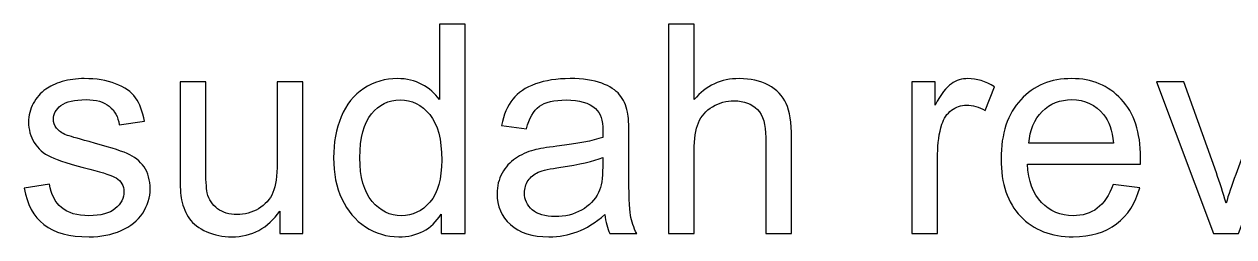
# Model space of a CAD drawing. Header units: centimetres. Extents: x -136.4 to -51.8, y -35.2 to 27.5.
# Drawn here: x -97.26 to -90.26, y 12 to 13.23 of the extents above; entities that cross this region are included whole.
import ezdxf

# ---------------------------------------------------------------- set-up
doc = ezdxf.new("R2010")
doc.units = ezdxf.units.CM
doc.header["$MEASUREMENT"] = 0
doc.layers.add('Layer 1', color=7, linetype='Continuous')

msp = doc.modelspace()

# ---------------------------------------------------------------- linework, layer by layer
at = {"layer": 'Layer 1', "color": 250}
for points, knots in [([(-94.84849, 12.01553), (-94.84849, 12.01553), (-94.84849, 12.12701), (-94.84849, 12.12701), (-94.90409, 12.04037), (-94.98594, 11.9969), (-95.09403, 11.9969), (-95.16402, 11.9969), (-95.22837, 12.01609), (-95.28678, 12.05476), (-95.34549, 12.09314), (-95.39092, 12.14705), (-95.42338, 12.21591), (-95.45555, 12.28505), (-95.47164, 12.36436), (-95.47164, 12.4541), (-95.47164, 12.54159), (-95.45696, 12.6209), (-95.4279, 12.6923), (-95.39854, 12.76342), (-95.3548, 12.81817), (-95.29638, 12.85599), (-95.23824, 12.89409), (-95.17277, 12.91299), (-95.1008, 12.91299), (-95.04774, 12.91299), (-95.00061, 12.90171), (-94.95941, 12.87941), (-94.9182, 12.85712), (-94.88462, 12.82776), (-94.85865, 12.79192), (-94.85865, 12.79192), (-94.85865, 13.22795), (-94.85865, 13.22795), (-94.85865, 13.22795), (-94.70964, 13.22795), (-94.70964, 13.22795), (-94.70964, 13.22795), (-94.70964, 12.01553), (-94.70964, 12.01553), (-94.70964, 12.01553), (-94.84849, 12.01553), (-94.84849, 12.01553)], [0, 0, 0, 0, 0.0714286, 0.0714286, 0.0714286, 0.1428571, 0.1428571, 0.1428571, 0.2142857, 0.2142857, 0.2142857, 0.2857143, 0.2857143, 0.2857143, 0.3571429, 0.3571429, 0.3571429, 0.4285714, 0.4285714, 0.4285714, 0.5, 0.5, 0.5, 0.5714286, 0.5714286, 0.5714286, 0.6428571, 0.6428571, 0.6428571, 0.7142857, 0.7142857, 0.7142857, 0.7857143, 0.7857143, 0.7857143, 0.8571429, 0.8571429, 0.8571429, 0.9285714, 0.9285714, 0.9285714, 1, 1, 1, 1]), ([(-93.53222, 12.01553), (-93.53222, 12.01553), (-93.53222, 13.22795), (-93.53222, 13.22795), (-93.53222, 13.22795), (-93.38321, 13.22795), (-93.38321, 13.22795), (-93.38321, 13.22795), (-93.38321, 12.79164), (-93.38321, 12.79164), (-93.31406, 12.87264), (-93.22686, 12.91299), (-93.12131, 12.91299), (-93.05668, 12.91299), (-93.00051, 12.90029), (-92.95254, 12.87461), (-92.90484, 12.84893), (-92.87069, 12.81365), (-92.85009, 12.7685), (-92.82949, 12.72334), (-92.81933, 12.65758), (-92.81933, 12.57179), (-92.81933, 12.57179), (-92.81933, 12.01553), (-92.81933, 12.01553), (-92.81933, 12.01553), (-92.96834, 12.01553), (-92.96834, 12.01553), (-92.96834, 12.01553), (-92.96834, 12.57122), (-92.96834, 12.57122), (-92.96834, 12.64545), (-92.98443, 12.69964), (-93.01632, 12.7335), (-93.04849, 12.76737), (-93.09365, 12.7843), (-93.15235, 12.7843), (-93.19609, 12.7843), (-93.2373, 12.77301), (-93.27596, 12.75015), (-93.31463, 12.72729), (-93.342, 12.69625), (-93.35865, 12.65702), (-93.37502, 12.61807), (-93.38321, 12.56417), (-93.38321, 12.49531), (-93.38321, 12.49531), (-93.38321, 12.01553), (-93.38321, 12.01553), (-93.38321, 12.01553), (-93.53222, 12.01553), (-93.53222, 12.01553)], [0, 0, 0, 0, 0.0588235, 0.0588235, 0.0588235, 0.1176471, 0.1176471, 0.1176471, 0.1764706, 0.1764706, 0.1764706, 0.2352941, 0.2352941, 0.2352941, 0.2941176, 0.2941176, 0.2941176, 0.3529412, 0.3529412, 0.3529412, 0.4117647, 0.4117647, 0.4117647, 0.4705882, 0.4705882, 0.4705882, 0.5294118, 0.5294118, 0.5294118, 0.5882353, 0.5882353, 0.5882353, 0.6470588, 0.6470588, 0.6470588, 0.7058824, 0.7058824, 0.7058824, 0.7647059, 0.7647059, 0.7647059, 0.8235294, 0.8235294, 0.8235294, 0.8823529, 0.8823529, 0.8823529, 0.9411765, 0.9411765, 0.9411765, 1, 1, 1, 1]), ([(-97.26347, 12.278), (-97.26347, 12.278), (-97.11615, 12.3017), (-97.11615, 12.3017), (-97.10796, 12.24272), (-97.08482, 12.19756), (-97.047, 12.16595), (-97.00919, 12.13463), (-96.95613, 12.11882), (-96.88839, 12.11882), (-96.81981, 12.11882), (-96.76901, 12.13265), (-96.73571, 12.16059), (-96.70269, 12.18825), (-96.68604, 12.22099), (-96.68604, 12.25852), (-96.68604, 12.29211), (-96.701, 12.31864), (-96.73063, 12.33783), (-96.75152, 12.35109), (-96.80232, 12.36774), (-96.88303, 12.38834), (-96.99197, 12.41572), (-97.06732, 12.43943), (-97.10966, 12.45946), (-97.15171, 12.47978), (-97.1836, 12.50744), (-97.20533, 12.543), (-97.22706, 12.57828), (-97.23807, 12.61751), (-97.23807, 12.66041), (-97.23807, 12.69964), (-97.22904, 12.73576), (-97.21126, 12.76906), (-97.19319, 12.80236), (-97.16892, 12.83002), (-97.13816, 12.85204), (-97.11502, 12.86897), (-97.08341, 12.88336), (-97.04362, 12.89521), (-97.00354, 12.90707), (-96.96093, 12.91299), (-96.91521, 12.91299), (-96.84634, 12.91299), (-96.78595, 12.90312), (-96.73402, 12.88308), (-96.68181, 12.86332), (-96.64343, 12.83623), (-96.61859, 12.80236), (-96.59404, 12.76822), (-96.57682, 12.72278), (-96.56751, 12.66577), (-96.56751, 12.66577), (-96.71313, 12.64545), (-96.71313, 12.64545), (-96.71963, 12.69117), (-96.73882, 12.72701), (-96.77043, 12.75269), (-96.80203, 12.77838), (-96.84663, 12.79108), (-96.90448, 12.79108), (-96.9725, 12.79108), (-97.02132, 12.77979), (-97.05039, 12.75721), (-97.07946, 12.73463), (-97.09413, 12.7081), (-97.09413, 12.6779), (-97.09413, 12.65871), (-97.08821, 12.64122), (-97.07607, 12.62569), (-97.06394, 12.60989), (-97.04503, 12.59662), (-97.01906, 12.58618), (-97.00411, 12.58054), (-96.96064, 12.56784), (-96.88783, 12.54808), (-96.78284, 12.52014), (-96.70947, 12.497), (-96.6677, 12.47922), (-96.62593, 12.46144), (-96.59319, 12.43519), (-96.56948, 12.40133), (-96.54549, 12.36718), (-96.53364, 12.32484), (-96.53364, 12.27405), (-96.53364, 12.22466), (-96.54803, 12.17809), (-96.5771, 12.13435), (-96.60617, 12.0906), (-96.64794, 12.05673), (-96.70241, 12.03275), (-96.75716, 12.00876), (-96.81897, 11.9969), (-96.88783, 11.9969), (-97.00185, 11.9969), (-97.08905, 12.02061), (-97.14888, 12.06774), (-97.20872, 12.11515), (-97.24682, 12.18515), (-97.26347, 12.278)], [0, 0, 0, 0, 0.030303, 0.030303, 0.030303, 0.0606061, 0.0606061, 0.0606061, 0.0909091, 0.0909091, 0.0909091, 0.1212121, 0.1212121, 0.1212121, 0.1515152, 0.1515152, 0.1515152, 0.1818182, 0.1818182, 0.1818182, 0.2121212, 0.2121212, 0.2121212, 0.2424242, 0.2424242, 0.2424242, 0.2727273, 0.2727273, 0.2727273, 0.3030303, 0.3030303, 0.3030303, 0.3333333, 0.3333333, 0.3333333, 0.3636364, 0.3636364, 0.3636364, 0.3939394, 0.3939394, 0.3939394, 0.4242424, 0.4242424, 0.4242424, 0.4545455, 0.4545455, 0.4545455, 0.4848485, 0.4848485, 0.4848485, 0.5151515, 0.5151515, 0.5151515, 0.5454545, 0.5454545, 0.5454545, 0.5757576, 0.5757576, 0.5757576, 0.6060606, 0.6060606, 0.6060606, 0.6363636, 0.6363636, 0.6363636, 0.6666667, 0.6666667, 0.6666667, 0.6969697, 0.6969697, 0.6969697, 0.7272727, 0.7272727, 0.7272727, 0.7575758, 0.7575758, 0.7575758, 0.7878788, 0.7878788, 0.7878788, 0.8181818, 0.8181818, 0.8181818, 0.8484848, 0.8484848, 0.8484848, 0.8787879, 0.8787879, 0.8787879, 0.9090909, 0.9090909, 0.9090909, 0.9393939, 0.9393939, 0.9393939, 0.969697, 0.969697, 0.969697, 1, 1, 1, 1]), ([(-95.78349, 12.01553), (-95.78349, 12.01553), (-95.78349, 12.1462), (-95.78349, 12.1462), (-95.85179, 12.04657), (-95.94436, 11.9969), (-96.06148, 11.9969), (-96.11313, 11.9969), (-96.16139, 12.00678), (-96.20626, 12.02654), (-96.25113, 12.04657), (-96.28443, 12.07141), (-96.30617, 12.10133), (-96.3279, 12.13152), (-96.34314, 12.16821), (-96.35189, 12.21167), (-96.35781, 12.24103), (-96.36092, 12.28731), (-96.36092, 12.35053), (-96.36092, 12.35053), (-96.36092, 12.89437), (-96.36092, 12.89437), (-96.36092, 12.89437), (-96.2119, 12.89437), (-96.2119, 12.89437), (-96.2119, 12.89437), (-96.2119, 12.4081), (-96.2119, 12.4081), (-96.2119, 12.33049), (-96.2088, 12.278), (-96.20287, 12.25119), (-96.19356, 12.21196), (-96.1738, 12.18148), (-96.14332, 12.15918), (-96.11313, 12.13689), (-96.07587, 12.1256), (-96.03128, 12.1256), (-95.98669, 12.1256), (-95.94492, 12.13689), (-95.90598, 12.15975), (-95.86703, 12.18261), (-95.83937, 12.21393), (-95.823, 12.25316), (-95.80692, 12.29239), (-95.79873, 12.34968), (-95.79873, 12.42447), (-95.79873, 12.42447), (-95.79873, 12.89437), (-95.79873, 12.89437), (-95.79873, 12.89437), (-95.64972, 12.89437), (-95.64972, 12.89437), (-95.64972, 12.89437), (-95.64972, 12.01553), (-95.64972, 12.01553), (-95.64972, 12.01553), (-95.78349, 12.01553), (-95.78349, 12.01553)], [0, 0, 0, 0, 0.0526316, 0.0526316, 0.0526316, 0.1052632, 0.1052632, 0.1052632, 0.1578947, 0.1578947, 0.1578947, 0.2105263, 0.2105263, 0.2105263, 0.2631579, 0.2631579, 0.2631579, 0.3157895, 0.3157895, 0.3157895, 0.3684211, 0.3684211, 0.3684211, 0.4210526, 0.4210526, 0.4210526, 0.4736842, 0.4736842, 0.4736842, 0.5263158, 0.5263158, 0.5263158, 0.5789474, 0.5789474, 0.5789474, 0.6315789, 0.6315789, 0.6315789, 0.6842105, 0.6842105, 0.6842105, 0.7368421, 0.7368421, 0.7368421, 0.7894737, 0.7894737, 0.7894737, 0.8421053, 0.8421053, 0.8421053, 0.8947368, 0.8947368, 0.8947368, 0.9473684, 0.9473684, 0.9473684, 1, 1, 1, 1]), ([(-93.89995, 12.1256), (-93.95527, 12.07847), (-94.00861, 12.04545), (-94.05969, 12.02597), (-94.11077, 12.0065), (-94.16552, 11.9969), (-94.22422, 11.9969), (-94.32074, 11.9969), (-94.39497, 12.02033), (-94.4469, 12.06746), (-94.49883, 12.11431), (-94.52479, 12.17442), (-94.52479, 12.24752), (-94.52479, 12.29041), (-94.51491, 12.32964), (-94.49544, 12.3652), (-94.47568, 12.40076), (-94.45, 12.42898), (-94.41839, 12.45043), (-94.3865, 12.47188), (-94.35094, 12.48825), (-94.31115, 12.49926), (-94.2818, 12.50688), (-94.23749, 12.51422), (-94.1785, 12.52155), (-94.05828, 12.53566), (-93.96938, 12.55288), (-93.91265, 12.57264), (-93.91209, 12.59296), (-93.9118, 12.60594), (-93.9118, 12.6113), (-93.9118, 12.6717), (-93.92592, 12.71431), (-93.95414, 12.73915), (-93.99224, 12.77273), (-94.04896, 12.78938), (-94.12404, 12.78938), (-94.19431, 12.78938), (-94.24624, 12.77696), (-94.27954, 12.75241), (-94.31312, 12.72786), (-94.33768, 12.6844), (-94.35376, 12.62174), (-94.35376, 12.62174), (-94.49939, 12.64206), (-94.49939, 12.64206), (-94.48613, 12.70443), (-94.46439, 12.75495), (-94.43391, 12.79333), (-94.40343, 12.83172), (-94.35941, 12.86107), (-94.30183, 12.88195), (-94.24454, 12.90255), (-94.17766, 12.91299), (-94.10202, 12.91299), (-94.02695, 12.91299), (-93.96571, 12.90425), (-93.91858, 12.88647), (-93.87173, 12.86869), (-93.83702, 12.84667), (-93.815, 12.81986), (-93.79299, 12.79305), (-93.77747, 12.75918), (-93.76844, 12.71826), (-93.76364, 12.69286), (-93.7611, 12.64714), (-93.7611, 12.58138), (-93.7611, 12.58138), (-93.7611, 12.38383), (-93.7611, 12.38383), (-93.7611, 12.24582), (-93.75799, 12.15862), (-93.75178, 12.12165), (-93.74586, 12.08467), (-93.73344, 12.0494), (-93.71538, 12.01553), (-93.71538, 12.01553), (-93.87116, 12.01553), (-93.87116, 12.01553), (-93.88612, 12.04686), (-93.89572, 12.08355), (-93.89995, 12.1256)], [0, 0, 0, 0, 0.037037, 0.037037, 0.037037, 0.0740741, 0.0740741, 0.0740741, 0.1111111, 0.1111111, 0.1111111, 0.1481481, 0.1481481, 0.1481481, 0.1851852, 0.1851852, 0.1851852, 0.2222222, 0.2222222, 0.2222222, 0.2592593, 0.2592593, 0.2592593, 0.2962963, 0.2962963, 0.2962963, 0.3333333, 0.3333333, 0.3333333, 0.3703704, 0.3703704, 0.3703704, 0.4074074, 0.4074074, 0.4074074, 0.4444444, 0.4444444, 0.4444444, 0.4814815, 0.4814815, 0.4814815, 0.5185185, 0.5185185, 0.5185185, 0.5555556, 0.5555556, 0.5555556, 0.5925926, 0.5925926, 0.5925926, 0.6296296, 0.6296296, 0.6296296, 0.6666667, 0.6666667, 0.6666667, 0.7037037, 0.7037037, 0.7037037, 0.7407407, 0.7407407, 0.7407407, 0.7777778, 0.7777778, 0.7777778, 0.8148148, 0.8148148, 0.8148148, 0.8518519, 0.8518519, 0.8518519, 0.8888889, 0.8888889, 0.8888889, 0.9259259, 0.9259259, 0.9259259, 0.962963, 0.962963, 0.962963, 1, 1, 1, 1]), ([(-92.12168, 12.01553), (-92.12168, 12.01553), (-92.12168, 12.89437), (-92.12168, 12.89437), (-92.12168, 12.89437), (-91.98791, 12.89437), (-91.98791, 12.89437), (-91.98791, 12.89437), (-91.98791, 12.75975), (-91.98791, 12.75975), (-91.95376, 12.82212), (-91.92215, 12.86332), (-91.89308, 12.88308), (-91.86402, 12.90312), (-91.83212, 12.91299), (-91.79741, 12.91299), (-91.74718, 12.91299), (-91.69609, 12.89719), (-91.64416, 12.86586), (-91.64416, 12.86586), (-91.69722, 12.72842), (-91.69722, 12.72842), (-91.73335, 12.74874), (-91.76947, 12.7589), (-91.8056, 12.7589), (-91.83805, 12.7589), (-91.86712, 12.74902), (-91.8928, 12.72955), (-91.91848, 12.71008), (-91.93683, 12.68298), (-91.94783, 12.64827), (-91.96449, 12.5955), (-91.97267, 12.53764), (-91.97267, 12.4747), (-91.97267, 12.4747), (-91.97267, 12.01553), (-91.97267, 12.01553), (-91.97267, 12.01553), (-92.12168, 12.01553), (-92.12168, 12.01553)], [0, 0, 0, 0, 0.0769231, 0.0769231, 0.0769231, 0.1538462, 0.1538462, 0.1538462, 0.2307692, 0.2307692, 0.2307692, 0.3076923, 0.3076923, 0.3076923, 0.3846154, 0.3846154, 0.3846154, 0.4615385, 0.4615385, 0.4615385, 0.5384615, 0.5384615, 0.5384615, 0.6153846, 0.6153846, 0.6153846, 0.6923077, 0.6923077, 0.6923077, 0.7692308, 0.7692308, 0.7692308, 0.8461538, 0.8461538, 0.8461538, 0.9230769, 0.9230769, 0.9230769, 1, 1, 1, 1]), ([(-90.95667, 12.30001), (-90.95667, 12.30001), (-90.80258, 12.27969), (-90.80258, 12.27969), (-90.82657, 12.19023), (-90.87144, 12.12052), (-90.93692, 12.07113), (-91.00239, 12.02174), (-91.08593, 11.9969), (-91.18781, 11.9969), (-91.31594, 11.9969), (-91.41754, 12.03641), (-91.49261, 12.11544), (-91.56768, 12.19418), (-91.60522, 12.30509), (-91.60522, 12.44761), (-91.60522, 12.59493), (-91.5674, 12.70951), (-91.49148, 12.79079), (-91.41556, 12.87236), (-91.31707, 12.91299), (-91.196, 12.91299), (-91.07887, 12.91299), (-90.9832, 12.8732), (-90.90898, 12.79333), (-90.83475, 12.71346), (-90.7975, 12.60114), (-90.7975, 12.45636), (-90.7975, 12.44761), (-90.79778, 12.43435), (-90.79835, 12.41685), (-90.79835, 12.41685), (-91.45282, 12.41685), (-91.45282, 12.41685), (-91.44717, 12.32061), (-91.42008, 12.24667), (-91.37097, 12.19559), (-91.32215, 12.14451), (-91.26091, 12.11882), (-91.18781, 12.11882), (-91.13334, 12.11882), (-91.08678, 12.13322), (-91.04839, 12.162), (-91.00973, 12.19079), (-90.97925, 12.23679), (-90.95667, 12.30001)], [0, 0, 0, 0, 0.0666667, 0.0666667, 0.0666667, 0.1333333, 0.1333333, 0.1333333, 0.2, 0.2, 0.2, 0.2666667, 0.2666667, 0.2666667, 0.3333333, 0.3333333, 0.3333333, 0.4, 0.4, 0.4, 0.4666667, 0.4666667, 0.4666667, 0.5333333, 0.5333333, 0.5333333, 0.6, 0.6, 0.6, 0.6666667, 0.6666667, 0.6666667, 0.7333333, 0.7333333, 0.7333333, 0.8, 0.8, 0.8, 0.8666667, 0.8666667, 0.8666667, 0.9333333, 0.9333333, 0.9333333, 1, 1, 1, 1]), ([(-90.37417, 12.01553), (-90.37417, 12.01553), (-90.70578, 12.89437), (-90.70578, 12.89437), (-90.70578, 12.89437), (-90.54632, 12.89437), (-90.54632, 12.89437), (-90.54632, 12.89437), (-90.35837, 12.36802), (-90.35837, 12.36802), (-90.33805, 12.3113), (-90.31914, 12.25231), (-90.30192, 12.19107), (-90.28866, 12.23736), (-90.27031, 12.29295), (-90.24632, 12.35815), (-90.24632, 12.35815), (-90.05103, 12.89437), (-90.05103, 12.89437), (-90.05103, 12.89437), (-89.89806, 12.89437), (-89.89806, 12.89437), (-89.89806, 12.89437), (-90.2308, 12.01553), (-90.2308, 12.01553), (-90.2308, 12.01553), (-90.37417, 12.01553), (-90.37417, 12.01553)], [0, 0, 0, 0, 0.1111111, 0.1111111, 0.1111111, 0.2222222, 0.2222222, 0.2222222, 0.3333333, 0.3333333, 0.3333333, 0.4444444, 0.4444444, 0.4444444, 0.5555556, 0.5555556, 0.5555556, 0.6666667, 0.6666667, 0.6666667, 0.7777778, 0.7777778, 0.7777778, 0.8888889, 0.8888889, 0.8888889, 1, 1, 1, 1]), ([(-95.31924, 12.45382), (-95.31924, 12.3415), (-95.29553, 12.25768), (-95.24784, 12.20208), (-95.20043, 12.14648), (-95.14426, 12.11882), (-95.07963, 12.11882), (-95.01444, 12.11882), (-94.95913, 12.14535), (-94.91341, 12.19841), (-94.86797, 12.25147), (-94.84511, 12.33246), (-94.84511, 12.4414), (-94.84511, 12.56106), (-94.86825, 12.64912), (-94.91482, 12.70528), (-94.9611, 12.76144), (-95.01839, 12.78938), (-95.08641, 12.78938), (-95.15273, 12.78938), (-95.20805, 12.76257), (-95.25264, 12.70867), (-95.29694, 12.65476), (-95.31924, 12.56981), (-95.31924, 12.45382)], [0, 0, 0, 0, 0.125, 0.125, 0.125, 0.25, 0.25, 0.25, 0.375, 0.375, 0.375, 0.5, 0.5, 0.5, 0.625, 0.625, 0.625, 0.75, 0.75, 0.75, 0.875, 0.875, 0.875, 1, 1, 1, 1]), ([(-91.44435, 12.53877), (-91.44435, 12.53877), (-90.95498, 12.53877), (-90.95498, 12.53877), (-90.96147, 12.61271), (-90.98038, 12.66803), (-91.01114, 12.705), (-91.05827, 12.76229), (-91.1198, 12.79108), (-91.19515, 12.79108), (-91.26345, 12.79108), (-91.32074, 12.76822), (-91.3673, 12.7225), (-91.41359, 12.67678), (-91.43927, 12.61553), (-91.44435, 12.53877)], [0, 0, 0, 0, 0.2, 0.2, 0.2, 0.4, 0.4, 0.4, 0.6, 0.6, 0.6, 0.8, 0.8, 0.8, 1, 1, 1, 1]), ([(-93.9118, 12.4558), (-93.96599, 12.43378), (-94.04727, 12.41516), (-94.15564, 12.39992), (-94.21717, 12.39117), (-94.26063, 12.38129), (-94.28603, 12.37028), (-94.31143, 12.35928), (-94.3309, 12.34319), (-94.34473, 12.3223), (-94.35856, 12.30114), (-94.36562, 12.27771), (-94.36562, 12.25175), (-94.36562, 12.21252), (-94.35066, 12.1795), (-94.32046, 12.15325), (-94.29026, 12.12701), (-94.24624, 12.11374), (-94.18838, 12.11374), (-94.13109, 12.11374), (-94.08001, 12.12616), (-94.03514, 12.15128), (-93.99054, 12.17611), (-93.95752, 12.21026), (-93.93664, 12.25344), (-93.92055, 12.28703), (-93.91265, 12.33642), (-93.91265, 12.40161), (-93.91265, 12.40161), (-93.9118, 12.4558), (-93.9118, 12.4558)], [0, 0, 0, 0, 0.1, 0.1, 0.1, 0.2, 0.2, 0.2, 0.3, 0.3, 0.3, 0.4, 0.4, 0.4, 0.5, 0.5, 0.5, 0.6, 0.6, 0.6, 0.7, 0.7, 0.7, 0.8, 0.8, 0.8, 0.9, 0.9, 0.9, 1, 1, 1, 1])]:
    msp.add_open_spline(points, degree=3, knots=knots, dxfattribs=at)

doc.saveas('drawing.dxf')
